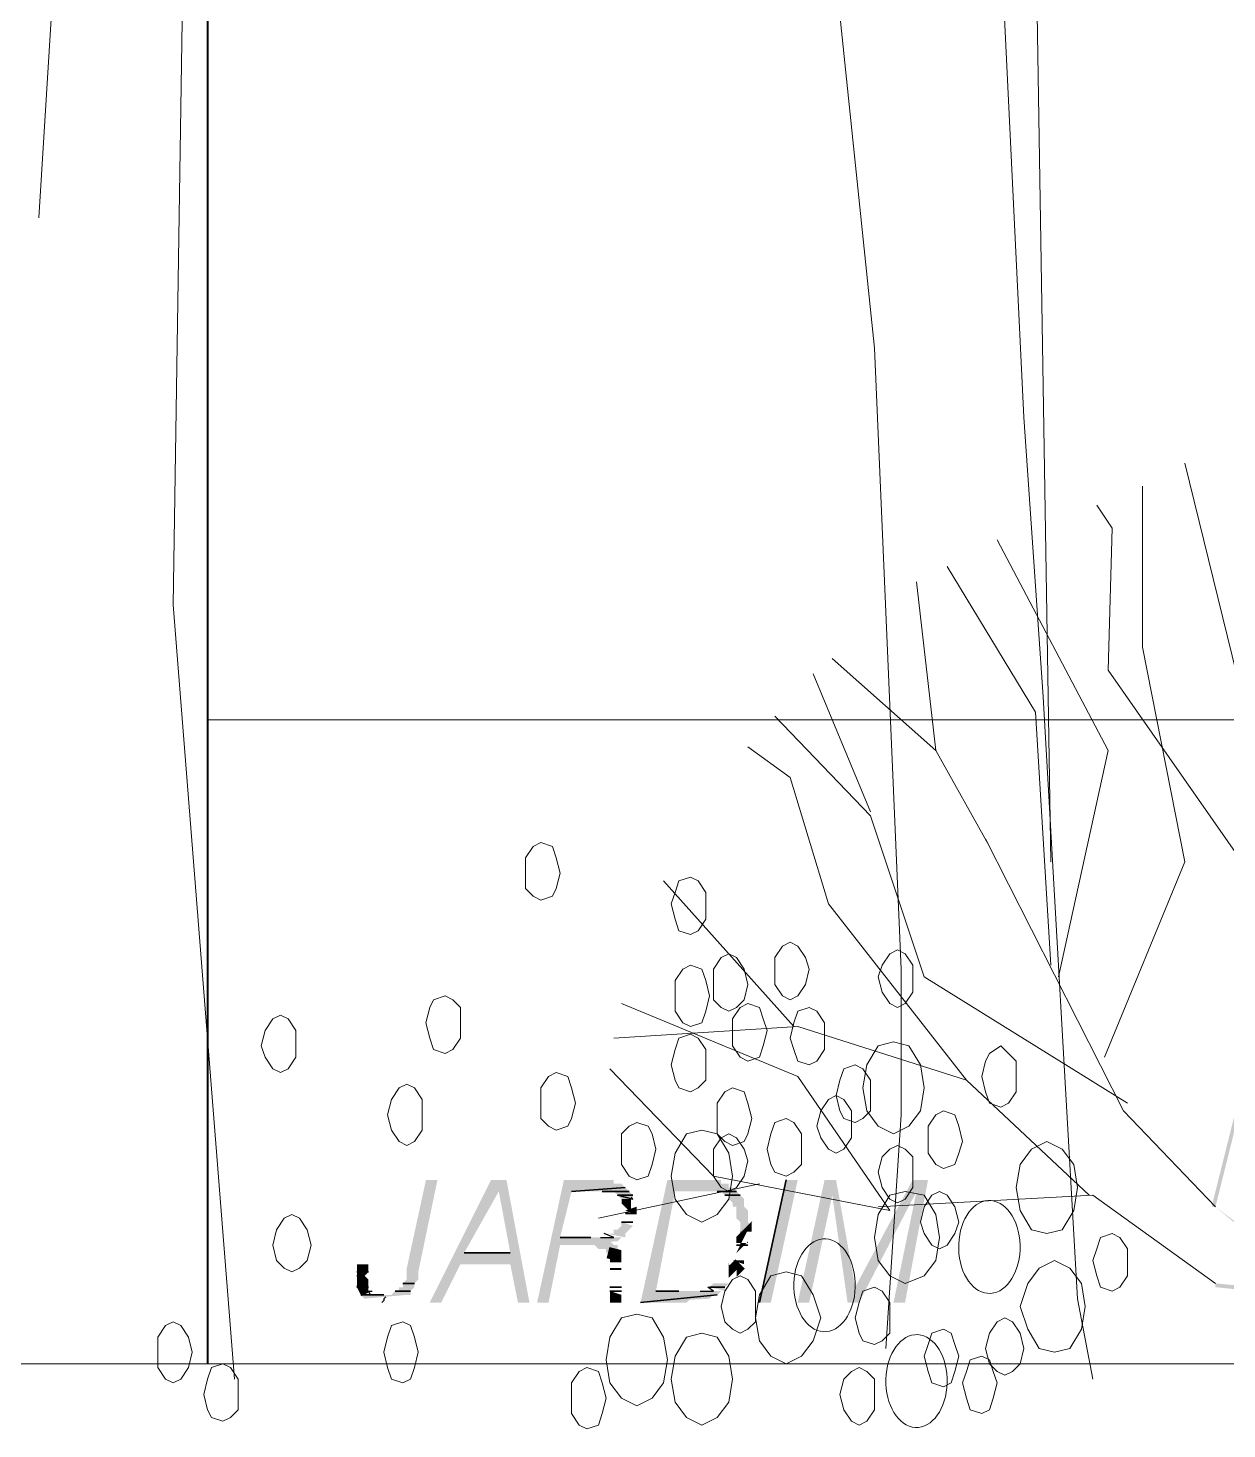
# Model space of a CAD drawing. Header units: millimetres. Extents: x 182 to 575, y -105 to 95.
# Drawn here: x 272.762 to 274.252, y 66.325 to 68.066 of the extents above; entities that cross this region are included whole.
import ezdxf

# ---------------------------------------------------------------- set-up
doc = ezdxf.new("R2010")
doc.units = ezdxf.units.MM
doc.header["$MEASUREMENT"] = 0
doc.layers.add('PDF_Geometry', color=7, linetype='Continuous')
doc.layers.add('PDF_Solid Fills', color=7, linetype='Continuous')

msp = doc.modelspace()

# ---------------------------------------------------------------- hatches: boundary and pattern name
at = {"layer": 'PDF_Solid Fills', "transparency": 33554559}
h = msp.add_hatch(color=256, dxfattribs=at)
h.paths.add_polyline_path([(273.9577034982195, 68.03755367720146), (273.9802034287751, 68.03755367720146), (273.9577034982195, 68.03755367720146)], flags=0)
h.paths.add_polyline_path([(273.9802034287751, 68.03755367720146), (273.9577034982195, 68.03755367720146), (273.9802034287751, 68.03755367720146)], flags=0)
h.paths.add_polyline_path([(273.9552027482196, 68.03505292720146), (273.9827024843307, 68.03505292720146), (273.9552027482196, 68.03505292720146)], flags=0)
h.paths.add_polyline_path([(273.9827024843307, 68.03505292720146), (273.9552027482196, 68.03505292720146), (273.9827024843307, 68.03505292720146)], flags=0)
h = msp.add_hatch(color=256, dxfattribs=at)
h.paths.add_polyline_path([(273.9877022759973, 68.02755407997924), (273.9827024843307, 68.02755407997924), (273.9877022759973, 68.02755407997924)], flags=0)
h.paths.add_polyline_path([(273.9827024843307, 68.02755407997924), (273.9877022759973, 68.02755407997924), (273.9827024843307, 68.02755407997924)], flags=0)
h.paths.add_polyline_path([(273.9902030259973, 68.02505334386812), (273.9852032204417, 68.02505334386812), (273.9902030259973, 68.02505334386812)], flags=0)
h.paths.add_polyline_path([(273.9852032204417, 68.02255428831256), (273.9902030259973, 68.02255428831256), (273.9852032204417, 68.02255428831256)], flags=0)
h.paths.add_polyline_path([(273.9902030259973, 68.0175544966459), (273.9852032204417, 68.0175544966459), (273.9902030259973, 68.0175544966459)], flags=0)
h = msp.add_hatch(color=256, dxfattribs=at)
h.paths.add_polyline_path([(273.9452031509973, 67.99505285775702), (273.9402033593307, 67.99505285775702), (273.9452031509973, 67.99505285775702)], flags=0)
h.paths.add_polyline_path([(273.9377026093306, 67.99505285775702), (273.9477022065529, 67.99505285775702), (273.9377026093306, 67.99505285775702)], flags=0)
h.paths.add_polyline_path([(273.9502029565529, 67.99255381609035), (273.935203567664, 67.99255381609035), (273.9502029565529, 67.99255381609035)], flags=0)
h.paths.add_polyline_path([(273.935203567664, 67.99255381609035), (273.9502029565529, 67.99255381609035), (273.935203567664, 67.99255381609035)], flags=0)
h = msp.add_hatch(color=256, dxfattribs=at)
h.paths.add_polyline_path([(273.9277030259973, 67.1750540105348), (273.932702817664, 67.1750540105348), (273.9277030259973, 67.1750540105348)], flags=0)
h.paths.add_polyline_path([(273.932702817664, 67.1750540105348), (273.9277030259973, 67.1750540105348), (273.932702817664, 67.1750540105348)], flags=0)
h.paths.add_polyline_path([(273.9277030259973, 67.18005381609035), (273.932702817664, 67.18005381609035), (273.9277030259973, 67.18005381609035)], flags=0)
h.paths.add_polyline_path([(273.932702817664, 67.18005381609035), (273.9277030259973, 67.18005381609035), (273.932702817664, 67.18005381609035)], flags=0)
h = msp.add_hatch(color=256, dxfattribs=at)
h.paths.add_polyline_path([(273.9827024843307, 67.15255407997924), (273.9627032898862, 67.15255407997924), (273.9827024843307, 67.15255407997924)], flags=0)
h.paths.add_polyline_path([(273.9652023454418, 67.15255407997924), (273.9802034287751, 67.15255407997924), (273.9652023454418, 67.15255407997924)], flags=0)
h.paths.add_polyline_path([(273.9802034287751, 67.15255407997924), (273.9652023454418, 67.15255407997924), (273.9802034287751, 67.15255407997924)], flags=0)
h = msp.add_hatch(color=256, dxfattribs=at)
h.paths.add_polyline_path([(273.932702817664, 67.10005367720146), (273.9277030259973, 67.10005367720146), (273.932702817664, 67.10005367720146)], flags=0)
h.paths.add_polyline_path([(273.9277030259973, 67.09755292720146), (273.932702817664, 67.09755292720146), (273.9277030259973, 67.09755292720146)], flags=0)
h.paths.add_polyline_path([(273.930202067664, 67.09505388553478), (273.935203567664, 67.09505388553478), (273.930202067664, 67.09505388553478)], flags=0)
h.paths.add_polyline_path([(273.935203567664, 67.09505388553478), (273.930202067664, 67.09505388553478), (273.935203567664, 67.09505388553478)], flags=0)
h = msp.add_hatch(color=256, dxfattribs=at)
h.paths.add_polyline_path([(274.36458502136, 66.49352142670625), (274.2373449896217, 66.5062434176115), (274.2373449896217, 66.50148331179142), (274.3715670903078, 66.48759734654858), (274.3944878996746, 66.4681497139078), (274.3992496192513, 66.47767315306122), (274.2373449896217, 66.60148085147395)])
h.paths.add_polyline_path([(274.2325832700449, 66.60148085147395), (274.2373449896217, 66.60148085147395), (274.2706785610502, 66.7348152165533), (274.2659168679286, 66.7348152165533)])
for points in [[(273.2135367356534, 66.49195989909298), (273.1754414446481, 66.49195989909298), (273.1802031642249, 66.48719656575966), (273.2325835875053, 66.49195989909298), (273.237345307082, 66.49195989909298), (273.237345307082, 66.49671997845806), (273.2421070002037, 66.50148331179142), (273.2421070002037, 66.5062434176115), (273.2468687197804, 66.51100672448982), (273.2468687197804, 66.52053016364326), (273.2706789049656, 66.63481444935755), (273.2563937726904, 66.63481444935755), (273.2325835875053, 66.52529024300834), (273.2325835875053, 66.51100672448982), (273.2278218679285, 66.5062434176115), (273.2278218679285, 66.50148331179142), (273.2230601748068, 66.50148331179142), (273.2230601748068, 66.49671997845806), (273.2182984552302, 66.49671997845806)], [(273.4230600954417, 66.55386376152686), (273.4659171060238, 66.55386376152686), (273.4706788256005, 66.54910042819351), (273.4802022382989, 66.54910042819351), (273.4802022382989, 66.54434032237339), (273.4944890107857, 66.54434032237339), (273.4944890107857, 66.55386376152686), (273.489727291209, 66.55386376152686), (273.485559438424, 66.55802876713318), (273.4944890107857, 66.55862384089191), (273.4992507039074, 66.56338717422527), (273.4230600954417, 66.56338717422527), (273.4373452277169, 66.62053093083902), (273.489727291209, 66.62053093083902), (273.4944890107857, 66.61576759750568), (273.4992507039074, 66.6110075181406), (273.5135358361826, 66.6110075181406), (273.5135358361826, 66.61576759750568), (273.5087741430609, 66.62053093083902), (273.5040124234841, 66.62529103665912), (273.4992507039074, 66.63005434353744), (273.489727291209, 66.63005434353744), (273.489727291209, 66.63481444935755), (273.4278218150185, 66.63481444935755), (273.3944882171349, 66.48243323242633), (273.4087749631666, 66.48243323242633)], [(273.5182975557592, 66.59195743877551), (273.5182975557592, 66.60148085147395), (273.5040124234841, 66.59672077210884)], [(273.489727291209, 66.56815050755858), (273.4802022382989, 66.56815050755858), (273.5040124234841, 66.56338717422527), (273.5040124234841, 66.56815050755858), (273.5087741430609, 66.57291058692367), (273.5135358361826, 66.577673920257), (273.4992507039074, 66.58243402607711), (273.4992507039074, 66.577673920257), (273.4944890107857, 66.57291058692367), (273.489727291209, 66.57291058692367)], [(273.1706797250714, 66.53005357634166), (273.1706797250714, 66.51100672448982), (273.1849648573465, 66.51100672448982), (273.1802031642249, 66.51576683030993), (273.1849648573465, 66.52053016364326), (273.1849648573465, 66.53005357634166)], [(273.6516319208386, 66.53481690967499), (273.6373451748069, 66.53481690967499), (273.6516319208386, 66.53005357634166)], [(273.4849639578757, 66.48243323242633), (273.4992507039074, 66.48243323242633), (273.4992507039074, 66.49195989909298), (273.4849639578757, 66.49671997845806)]]:
    msp.add_hatch(color=256, dxfattribs=at).paths.add_polyline_path(points)
h = msp.add_hatch(color=256, dxfattribs=at)
h.paths.add_polyline_path([(273.3468694869762, 66.62053093083902), (273.3611546192513, 66.54434032237339), (273.3040124763941, 66.54434032237339)])
h.paths.add_polyline_path([(273.3849648044365, 66.48243323242633), (273.3563929261296, 66.63481444935755), (273.3373460742778, 66.63481444935755), (273.2611554658122, 66.48243323242633), (273.2754405980874, 66.48243323242633), (273.2992507832725, 66.53005357634166), (273.3611546192513, 66.53005357634166), (273.3706796721613, 66.48243323242633)], flags=0)
h = msp.add_hatch(color=256, dxfattribs=at)
h.paths.add_polyline_path([(273.6468702012618, 66.61576759750568), (273.6421068943836, 66.62053093083902), (273.6373451748069, 66.62529103665912), (273.6325834552302, 66.62529103665912), (273.6325834552302, 66.63005434353744), (273.6230600425317, 66.63005434353744), (273.6230600425317, 66.63481444935755), (273.5563928467645, 66.63481444935755), (273.523059275336, 66.48243323242633), (273.5802030319497, 66.48243323242633), (273.583564215195, 66.48579557346397), (273.6087749102566, 66.48719656575966), (273.6130075815593, 66.49143067152346), (273.6182983229551, 66.49195989909298), (273.6230600425317, 66.49671997845806), (273.5421077144894, 66.49671997845806), (273.565916285918, 66.62053093083902), (273.6182983229551, 66.62053093083902), (273.6240123240173, 66.61957832662327), (273.6278217621085, 66.61576759750568), (273.6325834552302, 66.61576759750568), (273.6325834552302, 66.6110075181406), (273.6373451748069, 66.60624418480727), (273.6373451748069, 66.60148085147395), (273.6421068943836, 66.60148085147395), (273.6421068943836, 66.58719733295543), (273.6468702012618, 66.58243402607711), (273.6468702012618, 66.56815050755858), (273.661155333537, 66.57291058692367), (273.661155333537, 66.577673920257), (273.6563936404154, 66.58243402607711), (273.6563936404154, 66.59672077210884), (273.6516319208386, 66.60148085147395), (273.6516319208386, 66.6110075181406)])
h.paths.add_polyline_path([(273.6087749102566, 66.50148331179142), (273.6278217621085, 66.49671997845806), (273.6278217621085, 66.50148331179142), (273.6325834552302, 66.5062434176115), (273.6135366298333, 66.5062434176115)])
h = msp.add_hatch(color=256, dxfattribs=at)
h.paths.add_polyline_path([(273.704012344119, 66.63481444935755), (273.6706787726905, 66.48243323242633), (273.6849639049656, 66.48243323242633), (273.7182974763941, 66.63481444935755)])
h.paths.add_polyline_path([(273.7182974763941, 66.48243323242633), (273.7325842488809, 66.48243323242633), (273.7611545134312, 66.61576759750568), (273.7802029525846, 66.48243323242633), (273.7944880848597, 66.48243323242633), (273.8659170002037, 66.62053093083902), (273.8373450954418, 66.48243323242633), (273.8516318679286, 66.48243323242633), (273.8802021324788, 66.63481444935755), (273.8611552806269, 66.63481444935755), (273.7897263917381, 66.50148331179142), (273.7659178203095, 66.63481444935755), (273.7516310742778, 66.63481444935755)])

# ---------------------------------------------------------------- linework, layer by layer
at = {"layer": 'PDF_Geometry', "lineweight": 40}
msp.add_lwpolyline([(272.7325829525847, 66.40624262396072), (272.7325829525847, 83.53957635411945), (272.9849649367115, 83.53957635411945), (272.9849649367115, 66.40624262396072)], dxfattribs=at)
at = {"layer": 'PDF_Geometry', "lineweight": 13}
for points in [[(273.1087742488809, 70.60624288851096), (273.1563929790397, 70.43005474036283), (272.9373462065529, 69.66814868216176), (272.8421071324788, 68.90624262396071), (272.7754415769232, 67.83005397316707)], [(273.0182985345952, 66.38719579856388), (272.9421079261297, 67.34910016364327), (272.9563930584048, 68.26338743877551), (273.0278219472936, 68.89671921126231), (273.1182976880343, 69.50624405253214)], [(274.0373450425317, 68.92529270332577), (273.9706794869762, 68.17291008427816), (273.9992497515265, 67.58243529591839), (274.0230599102566, 67.23481587792897), (274.0659169208386, 66.48719656575966), (274.084965386447, 66.38719579856388)], [(274.0087747779814, 68.52052950226758), (274.032583322955, 67.03005423771734)], [(273.7325842488809, 68.44910222713528), (273.8135365504683, 67.66814934353741), (273.8468701483518, 66.89671984618292), (273.8468701483518, 66.71576839115646), (273.8278216827434, 66.42529270332578)], [(274.3468691695159, 66.92529336470145), (274.1992496721614, 67.52529153930462)], [(274.0992505187222, 66.78719566628875), (274.1992496721614, 67.03005423771734), (274.146869248881, 67.29671974036283), (274.146869248881, 67.49672127475435)], [(274.3468691695159, 66.92053003136812), (274.1040122382989, 67.26814947581258), (274.1087739314207, 67.44434085147394), (274.0897271060238, 67.4729111160242)], [(274.0421067621085, 66.88719643348452), (274.1040122382989, 67.16814868216177), (273.9659177673994, 67.43005410544218)], [(274.032583322955, 66.90148317951625), (274.0135364975582, 67.21576902607713), (273.904012291209, 67.3967205075586)], [(273.8897271589339, 67.16814868216177), (273.8659170002037, 67.37767365570673)], [(273.9563927144894, 67.04910106311415), (273.8897271589339, 67.16814868216177), (273.7611545134312, 67.2824362218443)], [(273.8087748308915, 67.09195807369615), (273.7373459420027, 67.26338614247922)], [(274.1278223970291, 66.73005513718822), (273.8754404129021, 66.88719643348452), (273.8087748308915, 67.08719799433108), (273.6897272118439, 67.21100569274377)], [(273.9278224499391, 66.7586254017385), (273.7563927938544, 66.97767378798189), (273.7087740636958, 67.13481508427816), (273.6563936404154, 67.17291201549509)], [(273.7135357832724, 66.82529257105067), (273.5516311536429, 67.00624405253214)], [(273.4992507039074, 66.85386283560092), (273.7182974763941, 66.76338548110357), (273.83258340232, 66.59672077210884), (273.6135366298333, 66.63957778269088), (273.4849639578757, 66.77291214777023)], [(274.0802020531138, 66.61576759750568), (273.9278224499391, 66.7586254017385), (273.7182974763941, 66.82529257105067), (273.489727291209, 66.81100582501891)], [(273.6706787726905, 66.63005434353744), (273.4706788256005, 66.58719733295543)], [(272.6040118943835, 66.40624262396072), (275.6182976880343, 66.40624262396072)]]:
    msp.add_lwpolyline(points, dxfattribs=at)
at = {"layer": 'PDF_Geometry', "lineweight": 20}
msp.add_lwpolyline([(272.9849649367115, 67.2062456133787), (275.4040126086693, 67.2062456133787)], dxfattribs=at)
at = {"layer": 'PDF_Geometry', "lineweight": 13}
for points in [[(273.3802030848598, 67.01576746523054), (273.3802030848598, 67.0348143170824), (273.3897265240132, 67.04910106311415), (273.3992499367116, 67.05386439644747), (273.4135366827434, 67.04910106311415), (273.4182984023201, 67.0348143170824), (273.4230600954417, 67.01576746523054), (273.4182984023201, 66.99672063983374), (273.4135366827434, 66.9871972006803), (273.3992499367116, 66.98243389380198), (273.3897265240132, 66.9871972006803), (273.3802030848598, 66.99672063983374)], [(273.5611545663413, 66.97767378798189), (273.565916285918, 66.99195730650041), (273.5706795927962, 67.00624405253214), (273.5849647250714, 67.01100738586547), (273.5944881642248, 67.00624405253214), (273.6040115769233, 66.99195730650041), (273.6040115769233, 66.97767378798189), (273.6040115769233, 66.9586237086168), (273.5944881642248, 66.94434019009829), (273.5849647250714, 66.93957688321997), (273.5706795927962, 66.94434019009829), (273.565916285918, 66.9586237086168)], [(273.6897272118439, 66.89671984618292), (273.6897272118439, 66.91100661866972), (273.6992506509973, 66.92529336470145), (273.7087740636958, 66.93005344406653), (273.7182974763941, 66.92529336470145), (273.7278225293042, 66.91100661866972), (273.7325842488809, 66.89671984618292), (273.7278225293042, 66.87767302078612), (273.7182974763941, 66.86338627475436), (273.7087740636958, 66.85862616893426), (273.6992506509973, 66.86338627475436), (273.6897272118439, 66.87767302078612)], [(273.6135366298333, 66.87767302078612), (273.6135366298333, 66.89671984618292), (273.6230600425317, 66.91100661866972), (273.6325834552302, 66.91576669803477), (273.6421068943836, 66.91100661866972), (273.6516319208386, 66.89671984618292), (273.6563936404154, 66.87767302078612), (273.6516319208386, 66.85862616893426), (273.6421068943836, 66.84910275623584), (273.6325834552302, 66.84433942290251), (273.6230600425317, 66.84910275623584), (273.6135366298333, 66.85862616893426)], [(273.8182982700449, 66.88719643348452), (273.8230599631667, 66.90148317951625), (273.83258340232, 66.91576669803477), (273.8421068150186, 66.92053003136812), (273.8516318679286, 66.91576669803477), (273.8611552806269, 66.90148317951625), (273.8611552806269, 66.88719643348452), (273.8611552806269, 66.86814958163268), (273.8516318679286, 66.85386283560092), (273.8421068150186, 66.84910275623584), (273.83258340232, 66.85386283560092), (273.8230599631667, 66.86814958163268)], [(273.565916285918, 66.86338627475436), (273.565916285918, 66.88243310015119), (273.575441312373, 66.89671984618292), (273.5849647250714, 66.90148317951625), (273.5992498573465, 66.89671984618292), (273.6040115769233, 66.88243310015119), (273.6087749102566, 66.86338627475436), (273.6040115769233, 66.84433942290251), (273.5992498573465, 66.83005267687075), (273.5849647250714, 66.82529257105067), (273.575441312373, 66.83005267687075), (273.565916285918, 66.84433942290251)], [(273.2563937726904, 66.83005267687075), (273.2611554658122, 66.84910275623584), (273.2659171853888, 66.85862616893426), (273.280202317664, 66.86338627475436), (273.289727344119, 66.85862616893426), (273.2992507832725, 66.84910275623584), (273.2992507832725, 66.83005267687075), (273.2992507832725, 66.81100582501891), (273.289727344119, 66.79671907898715), (273.280202317664, 66.7919589996221), (273.2659171853888, 66.79671907898715), (273.2611554658122, 66.81100582501891)], [(273.6373451748069, 66.82052926417235), (273.6373451748069, 66.83481601020408), (273.6468702012618, 66.84910275623584), (273.6563936404154, 66.85386283560092), (273.6706787726905, 66.84910275623584), (273.6754404658121, 66.83481601020408), (273.6802021853889, 66.82052926417235), (273.6754404658121, 66.80148241232051), (273.6706787726905, 66.78719566628875), (273.6563936404154, 66.78243556046863), (273.6468702012618, 66.78719566628875), (273.6373451748069, 66.80148241232051)], [(273.7087740636958, 66.81100582501891), (273.7135357832724, 66.83005267687075), (273.7182974763941, 66.84433942290251), (273.7325842488809, 66.84910275623584), (273.7421076615793, 66.84433942290251), (273.7516310742778, 66.83005267687075), (273.7516310742778, 66.81100582501891), (273.7516310742778, 66.79671907898715), (273.7421076615793, 66.78243556046863), (273.7325842488809, 66.77767222713531), (273.7182974763941, 66.78243556046863), (273.7135357832724, 66.79671907898715)], [(273.0516321060238, 66.80148241232051), (273.0563938256005, 66.82052926417235), (273.0659172382989, 66.83481601020408), (273.0754406774524, 66.83957608956919), (273.0849640901508, 66.83481601020408), (273.0944891166058, 66.82052926417235), (273.0944891166058, 66.80148241232051), (273.0944891166058, 66.78719566628875), (273.0849640901508, 66.77291214777023), (273.0754406774524, 66.7681488144369), (273.0659172382989, 66.77291214777023), (273.0563938256005, 66.78719566628875)], [(273.5611545663413, 66.77767222713531), (273.565916285918, 66.79671907898715), (273.5706795927962, 66.81100582501891), (273.5849647250714, 66.81576915835224), (273.5944881642248, 66.81100582501891), (273.6040115769233, 66.79671907898715), (273.6040115769233, 66.77767222713531), (273.6040115769233, 66.7586254017385), (273.5944881642248, 66.74910196258506), (273.5849647250714, 66.74433865570674), (273.5706795927962, 66.74910196258506), (273.565916285918, 66.7586254017385)], [(273.7992498044365, 66.74910196258506), (273.8040115240133, 66.77767222713531), (273.8182982700449, 66.80148241232051), (273.8373450954418, 66.80624574565383), (273.8563935610503, 66.80148241232051), (273.8706786933254, 66.77767222713531), (273.8754404129021, 66.74910196258506), (273.8706786933254, 66.72052847052157), (273.8563935610503, 66.70148164512473), (273.8373450954418, 66.69195820597129), (273.8182982700449, 66.70148164512473), (273.8040115240133, 66.72052847052157)], [(273.946869301791, 66.76338548110357), (273.9516310213677, 66.78243556046863), (273.9563927144894, 66.7919589996221), (273.9706794869762, 66.80148241232051), (273.9802028996746, 66.7919589996221), (273.989726312373, 66.78243556046863), (273.989726312373, 66.76338548110357), (273.989726312373, 66.74433865570674), (273.9802028996746, 66.73005513718822), (273.9706794869762, 66.72529180385489), (273.9563927144894, 66.73005513718822), (273.9516310213677, 66.74433865570674)], [(273.7659178203095, 66.73957854988664), (273.7706795398862, 66.7586254017385), (273.775441259463, 66.77291214777023), (273.7897263917381, 66.77767222713531), (273.7992498044365, 66.77291214777023), (273.8087748308915, 66.7586254017385), (273.8087748308915, 66.73957854988664), (273.8087748308915, 66.72052847052157), (273.7992498044365, 66.71100505782313), (273.7897263917381, 66.70624495200305), (273.775441259463, 66.71100505782313), (273.7706795398862, 66.72052847052157)], [(273.3992499367116, 66.73005513718822), (273.3992499367116, 66.74910196258506), (273.4087749631666, 66.76338548110357), (273.4182984023201, 66.7681488144369), (273.4325835345953, 66.76338548110357), (273.4373452277169, 66.74910196258506), (273.4421069472937, 66.73005513718822), (273.4373452277169, 66.71100505782313), (273.4325835345953, 66.70148164512473), (273.4182984023201, 66.69672153930462), (273.4087749631666, 66.70148164512473), (273.3992499367116, 66.71100505782313)], [(273.2087734287751, 66.71576839115646), (273.2135367356534, 66.7348152165533), (273.2230601748068, 66.74910196258506), (273.2325835875053, 66.75386206840517), (273.2421070002037, 66.74910196258506), (273.2516320531137, 66.7348152165533), (273.2516320531137, 66.71576839115646), (273.2516320531137, 66.69672153930462), (273.2421070002037, 66.68243479327289), (273.2325835875053, 66.67767145993953), (273.2230601748068, 66.68243479327289), (273.2135367356534, 66.69672153930462)], [(273.6182983229551, 66.71100505782313), (273.6182983229551, 66.73005513718822), (273.6278217621085, 66.74433865570674), (273.6373451748069, 66.74910196258506), (273.6516319208386, 66.74433865570674), (273.6563936404154, 66.73005513718822), (273.661155333537, 66.71100505782313), (273.6563936404154, 66.69195820597129), (273.6516319208386, 66.68243479327289), (273.6373451748069, 66.67767145993953), (273.6278217621085, 66.68243479327289), (273.6182983229551, 66.69195820597129)], [(273.7421076615793, 66.70148164512473), (273.7468693811561, 66.72052847052157), (273.7563927938544, 66.7348152165533), (273.7659178203095, 66.73957854988664), (273.775441259463, 66.7348152165533), (273.7849646721614, 66.72052847052157), (273.7849646721614, 66.70148164512473), (273.7849646721614, 66.6871981266062), (273.775441259463, 66.67291138057448), (273.7659178203095, 66.66814804724113), (273.7563927938544, 66.67291138057448), (273.7468693811561, 66.6871981266062)], [(273.8802021324788, 66.68243479327289), (273.8802021324788, 66.70148164512473), (273.8897271589339, 66.71576839115646), (273.8992505716322, 66.72052847052157), (273.9135357039074, 66.71576839115646), (273.9182974234841, 66.70148164512473), (273.9230591430609, 66.68243479327289), (273.9182974234841, 66.66814804724113), (273.9135357039074, 66.65386452872261), (273.8992505716322, 66.64910119538928), (273.8897271589339, 66.65386452872261), (273.8802021324788, 66.66814804724113)], [(273.4992507039074, 66.67291138057448), (273.4992507039074, 66.69195820597129), (273.5087741430609, 66.70148164512473), (273.5182975557592, 66.70624495200305), (273.532584301791, 66.70148164512473), (273.5373460213677, 66.69195820597129), (273.5421077144894, 66.67291138057448), (273.5373460213677, 66.65386452872261), (273.532584301791, 66.63957778269088), (273.5182975557592, 66.63481444935755), (273.5087741430609, 66.63957778269088), (273.4992507039074, 66.65386452872261)], [(273.6802021853889, 66.67291138057448), (273.6849639049656, 66.69195820597129), (273.6897272118439, 66.70624495200305), (273.704012344119, 66.71100505782313), (273.7135357832724, 66.70624495200305), (273.7230591959709, 66.69195820597129), (273.7230591959709, 66.67291138057448), (273.7230591959709, 66.65386452872261), (273.7135357832724, 66.64433786205596), (273.704012344119, 66.63957778269088), (273.6897272118439, 66.64433786205596), (273.6849639049656, 66.65386452872261)], [(273.5611545663413, 66.63957778269088), (273.565916285918, 66.66814804724113), (273.5802030319497, 66.69195820597129), (273.5992498573465, 66.69672153930462), (273.6182983229551, 66.69195820597129), (273.6325834552302, 66.66814804724113), (273.6373451748069, 66.63957778269088), (273.6325834552302, 66.6110075181406), (273.6182983229551, 66.59195743877551), (273.5992498573465, 66.58243402607711), (273.5802030319497, 66.59195743877551), (273.565916285918, 66.6110075181406)], [(273.6135366298333, 66.65862460808769), (273.6135366298333, 66.67291138057448), (273.6230600425317, 66.6871981266062), (273.6325834552302, 66.69195820597129), (273.6421068943836, 66.6871981266062), (273.6516319208386, 66.67291138057448), (273.6563936404154, 66.65862460808769), (273.6516319208386, 66.63957778269088), (273.6421068943836, 66.62529103665912), (273.6325834552302, 66.62053093083902), (273.6230600425317, 66.62529103665912), (273.6135366298333, 66.63957778269088)], [(273.8182982700449, 66.64433786205596), (273.8230599631667, 66.663387941421), (273.83258340232, 66.67291138057448), (273.8421068150186, 66.67767145993953), (273.8516318679286, 66.67291138057448), (273.8611552806269, 66.663387941421), (273.8611552806269, 66.64433786205596), (273.8611552806269, 66.62529103665912), (273.8516318679286, 66.6110075181406), (273.8421068150186, 66.60624418480727), (273.83258340232, 66.6110075181406), (273.8230599631667, 66.62529103665912)], [(273.989726312373, 66.62529103665912), (273.9944880319497, 66.65386452872261), (274.0087747779814, 66.67291138057448), (274.0278216298333, 66.68243479327289), (274.0468700689867, 66.67291138057448), (274.0611552012619, 66.65386452872261), (274.0659169208386, 66.62529103665912), (274.0611552012619, 66.59672077210884), (274.0468700689867, 66.57291058692367), (274.0278216298333, 66.56815050755858), (274.0087747779814, 66.57291058692367), (273.9944880319497, 66.59672077210884)], [(273.8135365504683, 66.56338717422527), (273.8182982700449, 66.59195743877551), (273.83258340232, 66.61576759750568), (273.8516318679286, 66.62053093083902), (273.8754404129021, 66.61576759750568), (273.8897271589339, 66.59195743877551), (273.8944888785106, 66.56338717422527), (273.8897271589339, 66.53481690967499), (273.8754404129021, 66.51576683030993), (273.8516318679286, 66.5062434176115), (273.83258340232, 66.51576683030993), (273.8182982700449, 66.53481690967499)], [(273.8706786933254, 66.58243402607711), (273.8754404129021, 66.60148085147395), (273.8849654393571, 66.61576759750568), (273.8944888785106, 66.62053093083902), (273.904012291209, 66.61576759750568), (273.9135357039074, 66.60148085147395), (273.9182974234841, 66.58243402607711), (273.9135357039074, 66.56815050755858), (273.904012291209, 66.55386376152686), (273.8944888785106, 66.54910042819351), (273.8849654393571, 66.55386376152686), (273.8754404129021, 66.56815050755858)], [(273.0659172382989, 66.55386376152686), (273.0706789578757, 66.57291058692367), (273.080202370574, 66.58719733295543), (273.0897258097276, 66.59195743877551), (273.0992508361825, 66.58719733295543), (273.1087742488809, 66.57291058692367), (273.1135359684577, 66.55386376152686), (273.1087742488809, 66.53481690967499), (273.0992508361825, 66.52529024300834), (273.0897258097276, 66.52053016364326), (273.080202370574, 66.52529024300834), (273.0706789578757, 66.53481690967499)], [(274.084965386447, 66.53481690967499), (274.0897271060238, 66.54910042819351), (274.0944887991456, 66.56338717422527), (274.1087739314207, 66.56815050755858), (274.1182973705741, 66.56338717422527), (274.1278223970291, 66.54910042819351), (274.1278223970291, 66.53481690967499), (274.1278223970291, 66.51576683030993), (274.1182973705741, 66.50148331179142), (274.1087739314207, 66.49671997845806), (274.0944887991456, 66.50148331179142), (274.0897271060238, 66.51576683030993)], [(273.9944880319497, 66.47767315306122), (274.0040130584047, 66.5062434176115), (274.0182981906798, 66.52529024300834), (274.0373450425317, 66.53481690967499), (274.0563935081402, 66.52529024300834), (274.0706786404153, 66.5062434176115), (274.075440333537, 66.47767315306122), (274.0706786404153, 66.44910288851098), (274.0563935081402, 66.42529270332578), (274.0373450425317, 66.42052936999245), (274.0182981906798, 66.42529270332578), (274.0040130584047, 66.44910288851098)], [(273.6230600425317, 66.47767315306122), (273.6278217621085, 66.49671997845806), (273.6373451748069, 66.51100672448982), (273.6468702012618, 66.51576683030993), (273.6563936404154, 66.51100672448982), (273.6659170531137, 66.49671997845806), (273.6659170531137, 66.47767315306122), (273.6659170531137, 66.45862630120938), (273.6563936404154, 66.44910288851098), (273.6468702012618, 66.44433955517765), (273.6373451748069, 66.44910288851098), (273.6278217621085, 66.45862630120938)], [(273.6659170531137, 66.46338640702949), (273.6706787726905, 66.49195989909298), (273.6849639049656, 66.51576683030993), (273.704012344119, 66.52053016364326), (273.7230591959709, 66.51576683030993), (273.7373459420027, 66.49195989909298), (273.7468693811561, 66.46338640702949), (273.7373459420027, 66.43481614247924), (273.7230591959709, 66.41576929062737), (273.704012344119, 66.40624262396072), (273.6849639049656, 66.41576929062737), (273.6706787726905, 66.43481614247924)], [(273.7897263917381, 66.46338640702949), (273.7944880848597, 66.48243323242633), (273.7992498044365, 66.49671997845806), (273.8135365504683, 66.50148331179142), (273.8230599631667, 66.49671997845806), (273.83258340232, 66.48243323242633), (273.83258340232, 66.46338640702949), (273.83258340232, 66.44433955517765), (273.8230599631667, 66.43481614247924), (273.8135365504683, 66.43005280914589), (273.7992498044365, 66.43481614247924), (273.7944880848597, 66.44433955517765)], [(273.4802022382989, 66.41100595729404), (273.4849639578757, 66.43957622184429), (273.4992507039074, 66.46338640702949), (273.5182975557592, 66.4681497139078), (273.5373460213677, 66.46338640702949), (273.5516311536429, 66.43957622184429), (273.5563928467645, 66.41100595729404), (273.5516311536429, 66.3824356927438), (273.5373460213677, 66.36338561337871), (273.5182975557592, 66.35386220068028), (273.4992507039074, 66.36338561337871), (273.4849639578757, 66.3824356927438)], [(273.9516310213677, 66.42529270332578), (273.9563927144894, 66.44433955517765), (273.9659177673994, 66.45862630120938), (273.9754411800979, 66.46338640702949), (273.9849646192513, 66.45862630120938), (273.9944880319497, 66.44433955517765), (273.9992497515265, 66.42529270332578), (273.9944880319497, 66.40624262396072), (273.9849646192513, 66.39671921126231), (273.9754411800979, 66.3919591054422), (273.9659177673994, 66.39671921126231), (273.9563927144894, 66.40624262396072)], [(272.9230594605211, 66.42052936999245), (272.9230594605211, 66.43957622184429), (272.9325844869761, 66.45386296787605), (272.9421079261297, 66.45862630120938), (272.951631338828, 66.45386296787605), (272.9611547515264, 66.43957622184429), (272.9659164711032, 66.42052936999245), (272.9611547515264, 66.40148254459564), (272.951631338828, 66.38719579856388), (272.9421079261297, 66.3824356927438), (272.9325844869761, 66.38719579856388), (272.9230594605211, 66.40148254459564)], [(273.2040117091984, 66.42052936999245), (273.2087734287751, 66.43957622184429), (273.2135367356534, 66.45386296787605), (273.2278218679285, 66.45862630120938), (273.237345307082, 66.45386296787605), (273.2421070002037, 66.43957622184429), (273.2468687197804, 66.42052936999245), (273.2421070002037, 66.40148254459564), (273.237345307082, 66.38719579856388), (273.2278218679285, 66.3824356927438), (273.2135367356534, 66.38719579856388), (273.2087734287751, 66.40148254459564)], [(273.5611545663413, 66.38719579856388), (273.565916285918, 66.41576929062737), (273.5802030319497, 66.43957622184429), (273.5992498573465, 66.44433955517765), (273.6182983229551, 66.43957622184429), (273.6325834552302, 66.41576929062737), (273.6373451748069, 66.38719579856388), (273.6325834552302, 66.3586255340136), (273.6182983229551, 66.33957868216176), (273.5992498573465, 66.33005526946336), (273.5802030319497, 66.33957868216176), (273.565916285918, 66.3586255340136)], [(273.8754404129021, 66.41576929062737), (273.8802021324788, 66.43005280914589), (273.8849654393571, 66.44433955517765), (273.8992505716322, 66.44910288851098), (273.9087740107857, 66.44433955517765), (273.9135357039074, 66.43005280914589), (273.9182974234841, 66.41576929062737), (273.9135357039074, 66.39671921126231), (273.9087740107857, 66.3824356927438), (273.8992505716322, 66.37767235941044), (273.8849654393571, 66.3824356927438), (273.8802021324788, 66.39671921126231)], [(273.9230591430609, 66.3824356927438), (273.9278224499391, 66.39671921126231), (273.9325841695158, 66.41100595729404), (273.946869301791, 66.41576929062737), (273.9563927144894, 66.41100595729404), (273.9611544340661, 66.39671921126231), (273.9659177673994, 66.3824356927438), (273.9611544340661, 66.36338561337871), (273.9563927144894, 66.34910209486019), (273.946869301791, 66.34433878798187), (273.9325841695158, 66.34910209486019), (273.9278224499391, 66.36338561337871)], [(272.9802032171349, 66.36814894671204), (272.9849649367115, 66.38719579856388), (272.9897266298333, 66.40148254459564), (273.0040117621085, 66.40624262396072), (273.0135368150185, 66.40148254459564), (273.0230602277169, 66.38719579856388), (273.0230602277169, 66.36814894671204), (273.0230602277169, 66.34910209486019), (273.0135368150185, 66.33957868216176), (273.0040117621085, 66.33481534882843), (272.9897266298333, 66.33957868216176), (272.9849649367115, 66.34910209486019)], [(273.4373452277169, 66.36338561337871), (273.4373452277169, 66.3824356927438), (273.4468686668704, 66.39671921126231), (273.4563936933254, 66.40148254459564), (273.4706788256005, 66.39671921126231), (273.4754405451772, 66.3824356927438), (273.4802022382989, 66.36338561337871), (273.4754405451772, 66.34433878798187), (273.4706788256005, 66.33005526946336), (273.4563936933254, 66.32529193613003), (273.4468686668704, 66.33005526946336), (273.4373452277169, 66.34433878798187)], [(273.7706795398862, 66.36814894671204), (273.775441259463, 66.38719579856388), (273.7849646721614, 66.39671921126231), (273.7944880848597, 66.40148254459564), (273.8040115240133, 66.39671921126231), (273.8135365504683, 66.38719579856388), (273.8135365504683, 66.36814894671204), (273.8135365504683, 66.34910209486019), (273.8040115240133, 66.33481534882843), (273.7944880848597, 66.33005526946336), (273.7849646721614, 66.33481534882843), (273.775441259463, 66.34910209486019)]]:
    msp.add_lwpolyline(points, close=True, dxfattribs=at)
at = {"layer": 'PDF_Geometry', "lineweight": 0}
for points in [[(274.2373449896217, 66.60148085147395), (274.1230606774523, 66.72052847052157), (273.9516310213677, 67.05862450226759)], [(274.2373449896217, 66.5062434176115), (274.084965386447, 66.61576759750568), (273.8182982700449, 66.60148085147395)]]:
    msp.add_lwpolyline(points, dxfattribs=at)
at = {"layer": 'PDF_Geometry', "lineweight": 25}
for points in [[(273.6706787726905, 66.48243323242633), (273.704012344119, 66.63481444935755), (273.6706787726905, 66.48243323242633)], [(273.5040124234841, 66.62529103665912), (273.4373452277169, 66.62053093083902), (273.5040124234841, 66.62529103665912)], [(273.4944890107857, 66.61576759750568), (273.5135358361826, 66.61576759750568), (273.4944890107857, 66.61576759750568)], [(273.4944890107857, 66.61576759750568), (273.5135358361826, 66.6110075181406), (273.4944890107857, 66.61576759750568)], [(273.6182983229551, 66.62053093083902), (273.6421068943836, 66.62053093083902), (273.6182983229551, 66.62053093083902)], [(273.6468702012618, 66.61576759750568), (273.6278217621085, 66.61576759750568), (273.6468702012618, 66.61576759750568)], [(273.4992507039074, 66.58243402607711), (273.5135358361826, 66.58243402607711), (273.4992507039074, 66.58243402607711)], [(273.4230600954417, 66.56338717422527), (273.461155412902, 66.56338717422527), (273.4230600954417, 66.56338717422527)], [(273.4730596853889, 66.56338717422527), (273.4897264843307, 66.56338717422527), (273.4778213917381, 66.56815050755858)], [(273.6563936404154, 66.55386376152686), (273.6421068943836, 66.55386376152686), (273.6563936404154, 66.55386376152686)], [(273.3040124763941, 66.54434032237339), (273.3611546192513, 66.54434032237339), (273.3040124763941, 66.54434032237339)], [(273.1706797250714, 66.52053016364326), (273.1849648573465, 66.52053016364326), (273.1706797250714, 66.52053016364326)], [(273.1802031642249, 66.51576683030993), (273.1706797250714, 66.51576683030993), (273.1802031642249, 66.51576683030993)], [(273.1849648573465, 66.50148331179142), (273.1706797250714, 66.50148331179142), (273.1849648573465, 66.50148331179142)], [(273.1873457171349, 66.49195989909298), (273.184964870574, 66.49671997845806), (273.1897265769232, 66.49671997845806)], [(273.2182984552302, 66.49671997845806), (273.237345307082, 66.49671997845806), (273.2182984552302, 66.49671997845806)], [(273.237345307082, 66.49671997845806), (273.2182984552302, 66.49671997845806), (273.237345307082, 66.49671997845806)], [(273.2278218679285, 66.5062434176115), (273.2421070002037, 66.5062434176115), (273.2278218679285, 66.5062434176115)], [(273.4992507039074, 66.50148331179142), (273.4849639578757, 66.50148331179142), (273.4992507039074, 66.50148331179142)], [(273.4849639578757, 66.49671997845806), (273.4992507039074, 66.49671997845806), (273.4849639578757, 66.49671997845806)], [(273.5421077144894, 66.49671997845806), (273.5706795927962, 66.49671997845806), (273.5421077144894, 66.49671997845806)], [(273.5968690107857, 66.49671997845806), (273.6135358097275, 66.49671997845806), (273.6063932435899, 66.50148331179142)], [(273.6087749102566, 66.50148331179142), (273.6278217621085, 66.50148331179142), (273.6087749102566, 66.50148331179142)], [(273.206393375865, 66.48957823242631), (273.2040125160767, 66.48719656575966), (273.2040125160767, 66.484814899093), (273.2016316562884, 66.48243323242633), (273.2016316562884, 66.48243323242633), (273.2016308626376, 66.48243323242633), (273.20163084941, 66.48243323242633)]]:
    msp.add_lwpolyline(points, dxfattribs=at)
for points in [[(273.5087741430609, 66.62053093083902), (273.4754405451772, 66.62053093083902), (273.5087741430609, 66.62053093083902)], [(273.2040117091984, 66.49195989909298), (273.1754414446481, 66.49195989909298), (273.2040117091984, 66.49195989909298)], [(273.6182983229551, 66.49195989909298), (273.523059275336, 66.48243323242633), (273.6182983229551, 66.49195989909298)]]:
    msp.add_lwpolyline(points, close=True, dxfattribs=at)
for points in [[(273.506393270045, 66.6110075181406, 0.01347043971803567, 0.01347043971803567, 0), (273.506393270045, 66.60862585147393, 0.01428513227513203, 0.01428513227513203, 0), (273.5111549896217, 66.60386251814062, 0, 0, 0), (273.5111549896217, 66.59910081179139, 0, 0, 0)], [(273.5111549896217, 66.5943391054422, 0.01428513227513203, 0.01428513227513203, 0), (273.5111549896217, 66.59195743877551, 0, 0, 0), (273.5111549896217, 66.58719733295543, 0, 0, 0), (273.506393270045, 66.58481567951625, 0, 0, 0), (273.506393270045, 66.58005397316707, 0, 0, 0)], [(273.6540127673995, 66.57053054724112, 0.01428674603174735, 0.01428674603174735, 0), (273.6540127673995, 66.56815050755858, 0, 0, 0), (273.6516319208386, 66.56338717422527, 0.01428674603174735, 0.01428674603174735, 0), (273.6492502673995, 66.5610055075586, 0.01428674603174735, 0.01428674603174735, 0), (273.6492502673995, 66.55624380120939, 0, 0, 0), (273.6492502673995, 66.55148209486018, 0, 0, 0), (273.6492502673995, 66.54672037528347, 0, 0, 0), (273.6492502673995, 66.54195865570675, 0, 0, 0), (273.6468694076111, 66.53957698904007, 0, 0, 0), (273.6373451748069, 66.53719694935754, 0, 0, 0)], [(273.4825830980873, 66.54434032237339, 0.01428674603174397, 0.01428674603174397, 0), (273.4921073308915, 66.54195865570675, 0.01428674603174397, 0.01428674603174397, 0), (273.4921073308915, 66.53719694935754, 0.01428674603174397, 0.01428674603174397, 0), (273.4921073308915, 66.53243524300832, 0, 0, 0), (273.4921073308915, 66.52767190967499, 0, 0, 0), (273.4849639578757, 66.52529024300834, 0, 0, 0)], [(273.4921073308915, 66.52529024300834, 0.01428674603174397, 0.01428674603174397, 0), (273.4921073308915, 66.52291020332578, 0, 0, 0), (273.4921073308915, 66.51100673771731, 0, 0, 0), (273.4921073308915, 66.49910164512472, 0, 0, 0), (273.4921073308915, 66.49433993877554, 0, 0, 0)], [(273.6373451748069, 66.53243524300832, 0.01010624820612793, 0.01010624820612793, 0), (273.6421076880343, 66.52767190967499, 0.01904843915344232, 0.01904843915344232, 0), (273.6373459816852, 66.52291020332578, 0.0101023017474735, 0.0101023017474735, 0), (273.6373459816852, 66.51814849697656, 0, 0, 0), (273.6325834684577, 66.51338677739986, 0, 0, 0), (273.6302026086693, 66.51100672448982, 0, 0, 0), (273.6278217488809, 66.5062434176115, 0, 0, 0), (273.6230600425317, 66.5062434176115, 0, 0, 0)], [(273.177822291209, 66.51100672448982, 0.01428513227513203, 0.01428513227513203, 0), (273.177822291209, 66.50862507105067, 0.01428513227513203, 0.01428513227513203, 0), (273.177822291209, 66.50386336470146, 0.01428513227513203, 0.01428513227513203, 0), (273.177822291209, 66.49910164512472, 0.01428513227513203, 0.01428513227513203, 0), (273.1730605848597, 66.49671997845806, 0, 0, 0)]]:
    msp.add_lwpolyline(points, format="xyseb", dxfattribs=at)
at = {"layer": 'PDF_Geometry', "lineweight": 13}
for centre, major_axis, ratio, start_param, end_param in [((273.9563927862636, 66.55148144313611), (1.578105816795257e-06, 0.05773903213005034), 0.6605868856527902, 1.612078614917406, 7.895263922096992), ((273.7516310566683, 66.50386263965008), (1.73542136242861e-06, 0.05772902727580861), 0.6605643323914193, 1.529557447234057, 7.812742754413643), ((273.8659169551041, 66.38481501911438), (1.735392878535962e-06, 0.05772807975525187), 0.660564332366595, 1.52955742035686, 7.812742727536446)]:
    msp.add_ellipse(centre, major_axis=major_axis, ratio=ratio, start_param=start_param, end_param=end_param, dxfattribs=at)

doc.saveas('drawing.dxf')
